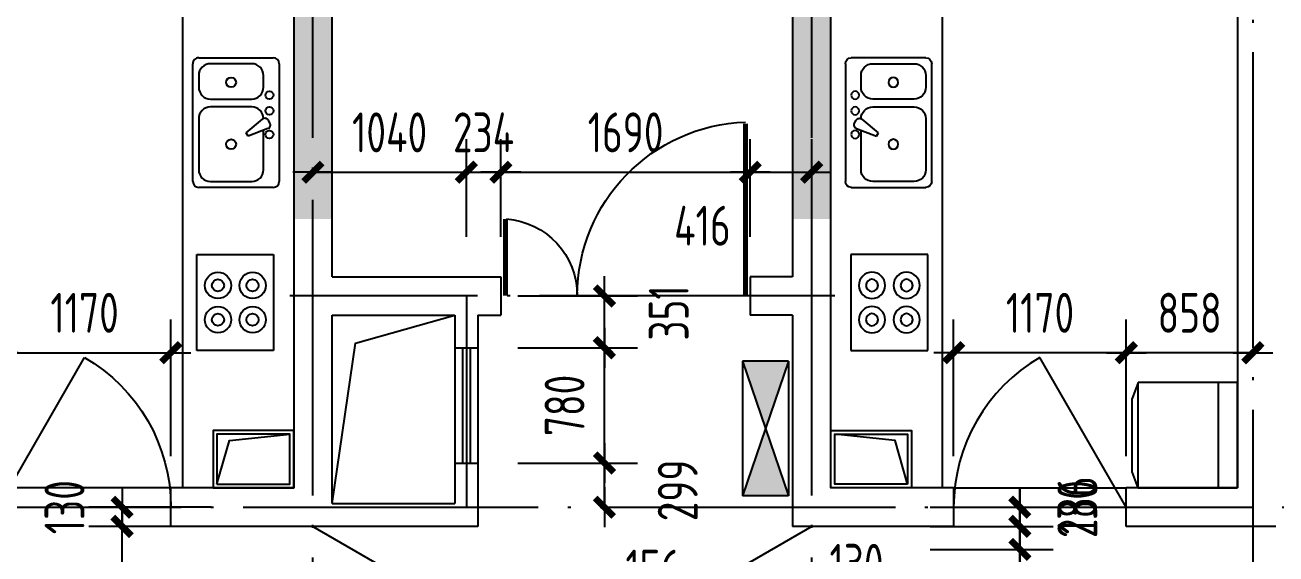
# Model space of a CAD drawing. Extents: x -726032 to 135930, y -151624 to 587044.
# Drawn here: x -658347 to -649871, y 509276 to 512856 of the extents above; entities that cross this region are included whole.
import ezdxf
from ezdxf.enums import TextEntityAlignment as Align

# ---------------------------------------------------------------- set-up
doc = ezdxf.new("R2010")
doc.units = 0
doc.header["$LTSCALE"] = 1000
doc.header["$MEASUREMENT"] = 0
doc.linetypes.add('DOTE', pattern=[2.42, 2, -0.2, 0.02, -0.2])
doc.layers.get('0').update_dxf_attribs({"linetype": 'CONTINUOUS'})
doc.layers.get('DEFPOINTS').update_dxf_attribs({"color": 1, "linetype": 'CONTINUOUS'})
for name, color, linetype in [('COLUMN', 170, 'CONTINUOUS'), ('DOTE', 8, 'DOTE'), ('GROUND', 45, 'CONTINUOUS'), ('JIAJU', 252, 'CONTINUOUS'), ('LVTRY', 6, 'CONTINUOUS'), ('PUB_DIM', 245, 'CONTINUOUS'), ('ROOF', 4, 'CONTINUOUS'), ('TOTHER', 7, 'CONTINUOUS'), ('WALL', 255, 'CONTINUOUS'), ('WINDOW', 155, 'CONTINUOUS'), ('WINDOW_TEXT', 7, 'CONTINUOUS')]:
    doc.layers.add(name, color=color, linetype=linetype)
doc.styles.add('DIM_FONT', font='isocp.shx', dxfattribs={"width": 0.8})
doc.styles.add('SIMPLEX', font='SIMPLEX.SHX')
doc.dimstyles.new('DIMA', dxfattribs={"dimtxt": 300, "dimasz": 1, "dimexe": 250, "dimexo": 300, "dimgap": 150, "dimtad": 1, "dimdec": 0, "dimzin": 0, "dimdsep": 46, "dimtxsty": 'DIM_FONT', "dimcen": 0.09, "dimse1": 1, "dimclrt": 142, "dimadec": 0, "dimazin": 0, "dimtfac": 1, "dimtdec": 0, "dimtix": 1, "dimtmove": 2, "dimatfit": 3, "dimfxl": 1, "dimtolj": 1, "dimtzin": 0, "dimarcsym": 0})
doc.dimstyles.new('DIMN', dxfattribs={"dimtxt": 300, "dimasz": 1, "dimexe": 250, "dimexo": 300, "dimgap": 150, "dimtad": 1, "dimdec": 0, "dimzin": 0, "dimdsep": 46, "dimtxsty": 'DIM_FONT', "dimcen": 0.09, "dimclrt": 142, "dimadec": 0, "dimazin": 0, "dimtfac": 1, "dimtdec": 0, "dimtix": 1, "dimtmove": 2, "dimatfit": 3, "dimfxl": 1, "dimtolj": 1, "dimtzin": 0, "dimarcsym": 0})

# ---------------------------------------------------------------- blocks, each defined once
blk = doc.blocks.new('_DIMX')
blk.add_line((-150, 0), (150, 0))
at = {"const_width": 50}
blk.add_lwpolyline([(-70, -70), (70, 70)], dxfattribs=at)
blk = doc.blocks.new('*D1720')
at = {"layer": 'DEFPOINTS', "color": 0, "transparency": 16777216}
for p in [(-652483.2, 509592.4), (-651606.5, 509592.4), (-652483.2, 509462.4)]:
    blk.add_point(p, dxfattribs=at)
at = {"layer": 'PUB_DIM', "color": 0, "lineweight": -2, "transparency": 16777216}
for p, q in [((-652213.2, 509592.4), (-651381.5, 509592.4)), ((-651606.5, 509593.3), (-651606.5, 509594.2)), ((-651606.5, 509462.4), (-651606.5, 509592.4)), ((-651606.5, 509461.5), (-651606.5, 509460.6))]:
    blk.add_line(p, q, dxfattribs=at)
at = {"layer": 'PUB_DIM', "color": 0, "lineweight": -2, "transparency": 16777216, "xscale": 0.9, "yscale": 0.9, "zscale": 0.9}
for p, rotation in [((-651606.5, 509592.4), 270), ((-651606.5, 509462.4), 90)]:
    blk.add_blockref('_DIMX', p, dxfattribs=dict(at, rotation=rotation))
at = {"layer": 'PUB_DIM', "color": 142, "transparency": 16777216, "insert": (-651216.5, 509592.4), "char_height": 270, "attachment_point": 5, "rotation": 90, "style": 'DIM_FONT'}
blk.add_mtext('\\A1;130', dxfattribs=at)
blk = doc.blocks.new('_DBLK')
blk.add_line((-0.5, 0), (0, -0.866))
blk.add_arc((-0.5, 0), 1, 300, 0)
at = {"layer": 'WINDOW_TEXT', "style": 'SIMPLEX', "flags": 9}
blk.add_attdef('A', text='', height=1, dxfattribs=at).set_placement((0, 1.5), align=Align.MIDDLE)
blk = doc.blocks.new('*D1721')
at = {"layer": 'DEFPOINTS', "color": 0, "transparency": 16777216}
for p in [(-652483.2, 509592.4), (-651606.5, 509592.4), (-652483.2, 509306.4)]:
    blk.add_point(p, dxfattribs=at)
at = {"layer": 'PUB_DIM', "color": 0, "lineweight": -2, "transparency": 16777216}
for p, q in [((-652213.2, 509592.4), (-651381.5, 509592.4)), ((-651606.5, 509307.3), (-651606.5, 509591.5))]:
    blk.add_line(p, q, dxfattribs=at)
at = {"layer": 'PUB_DIM', "color": 0, "lineweight": -2, "transparency": 16777216, "xscale": 0.9, "yscale": 0.9, "zscale": 0.9}
for p, rotation in [((-651606.5, 509592.4), 90), ((-651606.5, 509306.4), 270)]:
    blk.add_blockref('_DIMX', p, dxfattribs=dict(at, rotation=rotation))
at = {"layer": 'PUB_DIM', "color": 142, "transparency": 16777216, "insert": (-651216.5, 509592.4), "char_height": 270, "attachment_point": 5, "rotation": 90, "style": 'DIM_FONT'}
blk.add_mtext('\\A1;286', dxfattribs=at)
blk = doc.blocks.new('*D1722')
at = {"layer": 'DEFPOINTS', "color": 0, "transparency": 16777216}
for p in [(-652054.9, 510638.3), (-652054.9, 509668.9), (-650884.9, 509668.9)]:
    blk.add_point(p, dxfattribs=at)
at = {"layer": 'PUB_DIM', "color": 0, "lineweight": -2, "transparency": 16777216}
for p, q in [((-652054.9, 509938.9), (-652054.9, 510863.3)), ((-650885.8, 510638.3), (-652054, 510638.3))]:
    blk.add_line(p, q, dxfattribs=at)
at = {"layer": 'PUB_DIM', "color": 0, "lineweight": -2, "transparency": 16777216, "xscale": 0.9, "yscale": 0.9, "zscale": 0.9, "rotation": 180}
blk.add_blockref('_DIMX', (-652054.9, 510638.3), dxfattribs=at)
at = {"layer": 'PUB_DIM', "color": 0, "lineweight": -2, "transparency": 16777216, "xscale": 0.9, "yscale": 0.9, "zscale": 0.9}
blk.add_blockref('_DIMX', (-650884.9, 510638.3), dxfattribs=at)
at = {"layer": 'PUB_DIM', "color": 142, "transparency": 16777216, "insert": (-651469.9, 510908.3), "char_height": 270, "attachment_point": 5, "style": 'DIM_FONT'}
blk.add_mtext('\\A1;1170', dxfattribs=at)
blk = doc.blocks.new('M_E29JIV')
at = {"color": 0, "linetype": 'ByBlock'}
for p, q in [((30.7, 337.5), (419.3, 337.5)), ((0, -306.8), (0, 306.8)), ((358, 306.8), (143.2, 306.8)), ((450, 306.8), (450, -306.8)), ((81.8, 245.5), (81.8, 40)), ((419.3, -20.5), (419.3, 245.5)), ((58.9, 31.4), (162.5, 70.2)), ((162.5, 70.2), (172.8, 52.5)), ((48.4, 2), (56.6, -12.3)), ((172.8, 52.5), (87.3, -17.8)), ((143.2, -81.8), (358, -81.8)), ((358, -122.7), (143.2, -122.7)), ((81.8, -184.1), (81.8, -245.5)), ((419.3, -245.5), (419.3, -184.1)), ((143.2, -306.8), (358, -306.8)), ((419.3, -337.5), (30.7, -337.5))]:
    blk.add_line(p, q, dxfattribs=at)
for centre, radius in [((250.6, 112.5), 25.6), ((51.1, 61.4), 20.5), ((51.1, -61.4), 20.5), ((51.1, -143.2), 20.5), ((250.6, -209.7), 25.6)]:
    blk.add_circle(centre, radius, dxfattribs=at)
for centre, radius, start, end in [((30.7, 306.8), 30.7, 90, 180), ((419.3, 306.8), 30.7, 0, 90), ((143.2, 245.5), 61.4, 90, 180), ((358, 245.5), 61.4, 0, 90), ((66.1, 12.3), 20.5, 110.53768, 210), ((74.3, -2), 20.5, 210, 309.46232), ((143.2, -20.5), 61.4, 180, 270), ((358, -20.5), 61.4, 270, 0), ((143.2, -184.1), 61.4, 90, 180), ((358, -184.1), 61.4, 0, 90), ((143.2, -245.5), 61.4, 180, 270), ((358, -245.5), 61.4, 270, 0), ((30.7, -306.8), 30.7, 180, 270), ((419.3, -306.8), 30.7, 270, 0)]:
    blk.add_arc(centre, radius, start, end, dxfattribs=at)
at = {"style": 'DIM_FONT', "width": 0.8, "flags": 9}
for tag in ['XSIZE', 'YSIZE']:
    blk.add_attdef(tag, (0, 0), '', height=0.5, dxfattribs=at)
blk = doc.blocks.new('M_E21')
for p, q in [((-250.1, 0), (250.1, 0)), ((-250.1, -400.1), (-250.1, 0)), ((250.1, 0), (250.1, -400.1)), ((250.1, -400.1), (-250.1, -400.1))]:
    blk.add_line(p, q)
at = {"layer": 'TOTHER', "linetype": 'Continuous'}
for centre, radius in [((-89.3, -109.8), 68.5), ((89.3, -109.8), 68.5), ((-89.3, -109.8), 31.6), ((89.3, -109.8), 31.6), ((-89.3, -290.2), 68.5), ((-89.3, -290.2), 31.6), ((89.3, -290.2), 68.5), ((89.3, -290.2), 31.6)]:
    blk.add_circle(centre, radius, dxfattribs=at)
at = {"width": 0.8, "flags": 9}
for tag in ['XSIZE', 'YSIZE']:
    blk.add_attdef(tag, (0, 0), '', height=0.5, dxfattribs=at)
blk = doc.blocks.new('*D2346')
at = {"layer": 'DEFPOINTS', "color": 0, "transparency": 16777216}
for p in [(-652483.2, 509462.4), (-651606.5, 509462.4), (-652483.2, 508162.4)]:
    blk.add_point(p, dxfattribs=at)
at = {"layer": 'PUB_DIM', "color": 0, "lineweight": -2, "transparency": 16777216}
for p, q in [((-652213.2, 509462.4), (-651381.5, 509462.4)), ((-651606.5, 508163.3), (-651606.5, 509461.5))]:
    blk.add_line(p, q, dxfattribs=at)
at = {"layer": 'PUB_DIM', "color": 0, "lineweight": -2, "transparency": 16777216, "xscale": 0.9, "yscale": 0.9, "zscale": 0.9}
for p, rotation in [((-651606.5, 509462.4), 90), ((-651606.5, 508162.4), 270)]:
    blk.add_blockref('_DIMX', p, dxfattribs=dict(at, rotation=rotation))
at = {"layer": 'PUB_DIM', "color": 142, "transparency": 16777216, "insert": (-651876.5, 508812.4), "char_height": 270, "attachment_point": 5, "rotation": 90, "style": 'DIM_FONT'}
blk.add_mtext('\\A1;1300', dxfattribs=at)
blk = doc.blocks.new('*D2347')
at = {"layer": 'DEFPOINTS', "color": 0, "transparency": 16777216}
for p in [(-652483.2, 509306.4), (-651606.5, 509306.4), (-652483.2, 508006.4)]:
    blk.add_point(p, dxfattribs=at)
at = {"layer": 'PUB_DIM', "color": 0, "lineweight": -2, "transparency": 16777216}
for p, q in [((-652213.2, 509306.4), (-651381.5, 509306.4)), ((-651606.5, 508007.3), (-651606.5, 509305.5))]:
    blk.add_line(p, q, dxfattribs=at)
at = {"layer": 'PUB_DIM', "color": 0, "lineweight": -2, "transparency": 16777216, "xscale": 0.9, "yscale": 0.9, "zscale": 0.9}
for p, rotation in [((-651606.5, 509306.4), 90), ((-651606.5, 508006.4), 270)]:
    blk.add_blockref('_DIMX', p, dxfattribs=dict(at, rotation=rotation))
at = {"layer": 'PUB_DIM', "color": 142, "transparency": 16777216, "insert": (-651876.5, 508656.4), "char_height": 270, "attachment_point": 5, "rotation": 90, "style": 'DIM_FONT'}
blk.add_mtext('\\A1;1300', dxfattribs=at)
blk = doc.blocks.new('*D1100')
at = {"layer": 'DEFPOINTS', "color": 0, "transparency": 16777216}
for p in [(-653835.9, 508818.8), (-653991.9, 508182.3), (-653835.9, 508182.3)]:
    blk.add_point(p, dxfattribs=at)
at = {"layer": 'PUB_DIM', "color": 0, "lineweight": -2, "transparency": 16777216}
for p, q in [((-653991.9, 508452.3), (-653991.9, 509043.8)), ((-653835.9, 508452.3), (-653835.9, 509043.8)), ((-653992.8, 508818.8), (-653993.7, 508818.8)), ((-653991.9, 508818.8), (-653835.9, 508818.8)), ((-653835, 508818.8), (-653834.1, 508818.8))]:
    blk.add_line(p, q, dxfattribs=at)
at = {"layer": 'PUB_DIM', "color": 0, "lineweight": -2, "transparency": 16777216, "xscale": 0.9, "yscale": 0.9, "zscale": 0.9}
blk.add_blockref('_DIMX', (-653991.9, 508818.8), dxfattribs=at)
at = {"layer": 'PUB_DIM', "color": 0, "lineweight": -2, "transparency": 16777216, "xscale": 0.9, "yscale": 0.9, "zscale": 0.9, "rotation": 180}
blk.add_blockref('_DIMX', (-653835.9, 508818.8), dxfattribs=at)
at = {"layer": 'PUB_DIM', "color": 142, "transparency": 16777216, "insert": (-654089.6, 509169.8), "char_height": 270, "attachment_point": 5, "style": 'DIM_FONT'}
blk.add_mtext('\\A1;156', dxfattribs=at)
blk = doc.blocks.new('M_A17ORW')
at = {"const_width": 0.02}
for points in [[(-0.481, -0.0014), (-0.481, -0.3084)], [(0.481, 0.0014), (0.481, -0.6906)]]:
    blk.add_lwpolyline(points, dxfattribs=at)
for centre, radius, start, end in [((-0.5008, -0.0026), 0.3067, 274.2492, 0.2101), ((0.5046, 0.0019), 0.6987, 180.2762, 268.0603)]:
    blk.add_arc(centre, radius, start, end)
blk = doc.blocks.new('*D2348')
at = {"layer": 'DEFPOINTS', "color": 0, "transparency": 16777216}
for p in [(-655278.9, 509891.3), (-654421.1, 509891.3), (-655278.9, 509592.3)]:
    blk.add_point(p, dxfattribs=at)
at = {"layer": 'PUB_DIM', "color": 0, "lineweight": -2, "transparency": 16777216}
for p, q in [((-655008.9, 509891.3), (-654196.1, 509891.3)), ((-654421.1, 509593.2), (-654421.1, 509890.4))]:
    blk.add_line(p, q, dxfattribs=at)
at = {"layer": 'PUB_DIM', "color": 0, "lineweight": -2, "transparency": 16777216, "xscale": 0.9, "yscale": 0.9, "zscale": 0.9}
for p, rotation in [((-654421.1, 509891.3), 90), ((-654421.1, 509592.3), 270)]:
    blk.add_blockref('_DIMX', p, dxfattribs=dict(at, rotation=rotation))
at = {"layer": 'PUB_DIM', "color": 142, "transparency": 16777216, "insert": (-653924.7, 509706.3), "char_height": 270, "attachment_point": 5, "rotation": 90, "style": 'DIM_FONT'}
blk.add_mtext('\\A1;299', dxfattribs=at)
blk = doc.blocks.new('*D2349')
at = {"layer": 'DEFPOINTS', "color": 0, "transparency": 16777216}
for p in [(-655278.9, 511022.3), (-654421.1, 511022.3), (-655278.9, 510671.3)]:
    blk.add_point(p, dxfattribs=at)
at = {"layer": 'PUB_DIM', "color": 0, "lineweight": -2, "transparency": 16777216}
for p, q in [((-655008.9, 511022.3), (-654196.1, 511022.3)), ((-654421.1, 510672.2), (-654421.1, 511021.4))]:
    blk.add_line(p, q, dxfattribs=at)
at = {"layer": 'PUB_DIM', "color": 0, "lineweight": -2, "transparency": 16777216, "xscale": 0.9, "yscale": 0.9, "zscale": 0.9}
for p, rotation in [((-654421.1, 511022.3), 90), ((-654421.1, 510671.3), 270)]:
    blk.add_blockref('_DIMX', p, dxfattribs=dict(at, rotation=rotation))
at = {"layer": 'PUB_DIM', "color": 142, "transparency": 16777216, "insert": (-653985.6, 510907.4), "char_height": 270, "attachment_point": 5, "rotation": 90, "style": 'DIM_FONT'}
blk.add_mtext('\\A1;351', dxfattribs=at)
blk = doc.blocks.new('*D2350')
at = {"layer": 'DEFPOINTS', "color": 0, "transparency": 16777216}
for p in [(-653432.9, 511859.7), (-655122.9, 511152.4), (-653432.9, 511152.4)]:
    blk.add_point(p, dxfattribs=at)
at = {"layer": 'PUB_DIM', "color": 0, "lineweight": -2, "transparency": 16777216}
for p, q in [((-653432.9, 511422.4), (-653432.9, 512084.7)), ((-655122, 511859.7), (-653433.8, 511859.7))]:
    blk.add_line(p, q, dxfattribs=at)
at = {"layer": 'PUB_DIM', "color": 0, "lineweight": -2, "transparency": 16777216, "xscale": 0.9, "yscale": 0.9, "zscale": 0.9, "rotation": 180}
blk.add_blockref('_DIMX', (-655122.9, 511859.7), dxfattribs=at)
at = {"layer": 'PUB_DIM', "color": 0, "lineweight": -2, "transparency": 16777216, "xscale": 0.9, "yscale": 0.9, "zscale": 0.9}
blk.add_blockref('_DIMX', (-653432.9, 511859.7), dxfattribs=at)
at = {"layer": 'PUB_DIM', "color": 142, "transparency": 16777216, "insert": (-654277.9, 512129.7), "char_height": 270, "attachment_point": 5, "style": 'DIM_FONT'}
blk.add_mtext('\\A1;1690', dxfattribs=at)
blk = doc.blocks.new('51103111123616')
for p, q in [((-300, 60), (300, 60)), ((-300, 19.8), (300, 19.8)), ((-300, -19.8), (300, -19.8)), ((-300, -60), (300, -60))]:
    blk.add_line(p, q)
at = {"style": 'SIMPLEX', "flags": 9}
blk.add_attdef('A', text='', height=1, dxfattribs=at).set_placement((0, 0), align=Align.MIDDLE)
blk = doc.blocks.new('*D2351')
at = {"layer": 'DEFPOINTS', "color": 0, "transparency": 16777216}
for p in [(-655278.9, 510671.3), (-654421.1, 510671.3), (-655278.9, 509891.3)]:
    blk.add_point(p, dxfattribs=at)
at = {"layer": 'PUB_DIM', "color": 0, "lineweight": -2, "transparency": 16777216}
for p, q in [((-655008.9, 510671.3), (-654196.1, 510671.3)), ((-654421.1, 509892.2), (-654421.1, 510670.4))]:
    blk.add_line(p, q, dxfattribs=at)
at = {"layer": 'PUB_DIM', "color": 0, "lineweight": -2, "transparency": 16777216, "xscale": 0.9, "yscale": 0.9, "zscale": 0.9}
for p, rotation in [((-654421.1, 510671.3), 90), ((-654421.1, 509891.3), 270)]:
    blk.add_blockref('_DIMX', p, dxfattribs=dict(at, rotation=rotation))
at = {"layer": 'PUB_DIM', "color": 142, "transparency": 16777216, "insert": (-654691.1, 510281.3), "char_height": 270, "attachment_point": 5, "rotation": 90, "style": 'DIM_FONT'}
blk.add_mtext('\\A1;780', dxfattribs=at)
blk = doc.blocks.new('*D2352')
at = {"layer": 'DEFPOINTS', "color": 0, "transparency": 16777216}
for p in [(-655356.9, 511859.7), (-656396.9, 511152.4), (-655356.9, 511152.4)]:
    blk.add_point(p, dxfattribs=at)
at = {"layer": 'PUB_DIM', "color": 0, "lineweight": -2, "transparency": 16777216}
for p, q in [((-655356.9, 511422.4), (-655356.9, 512084.7)), ((-656396, 511859.7), (-655357.8, 511859.7))]:
    blk.add_line(p, q, dxfattribs=at)
at = {"layer": 'PUB_DIM', "color": 0, "lineweight": -2, "transparency": 16777216, "xscale": 0.9, "yscale": 0.9, "zscale": 0.9, "rotation": 180}
blk.add_blockref('_DIMX', (-656396.9, 511859.7), dxfattribs=at)
at = {"layer": 'PUB_DIM', "color": 0, "lineweight": -2, "transparency": 16777216, "xscale": 0.9, "yscale": 0.9, "zscale": 0.9}
blk.add_blockref('_DIMX', (-655356.9, 511859.7), dxfattribs=at)
at = {"layer": 'PUB_DIM', "color": 142, "transparency": 16777216, "insert": (-655876.9, 512129.7), "char_height": 270, "attachment_point": 5, "style": 'DIM_FONT'}
blk.add_mtext('\\A1;1040', dxfattribs=at)
blk = doc.blocks.new('*D1103')
at = {"layer": 'DEFPOINTS', "color": 0, "transparency": 16777216}
for p in [(-655122.9, 511859.7), (-655356.9, 511152.4), (-655122.9, 511152.4)]:
    blk.add_point(p, dxfattribs=at)
at = {"layer": 'PUB_DIM', "color": 0, "lineweight": -2, "transparency": 16777216}
for p, q in [((-655356.9, 511422.4), (-655356.9, 512084.7)), ((-655122.9, 511422.4), (-655122.9, 512084.7)), ((-655357.8, 511859.7), (-655358.7, 511859.7)), ((-655356.9, 511859.7), (-655122.9, 511859.7)), ((-655122, 511859.7), (-655121.1, 511859.7))]:
    blk.add_line(p, q, dxfattribs=at)
at = {"layer": 'PUB_DIM', "color": 0, "lineweight": -2, "transparency": 16777216, "xscale": 0.9, "yscale": 0.9, "zscale": 0.9}
blk.add_blockref('_DIMX', (-655356.9, 511859.7), dxfattribs=at)
at = {"layer": 'PUB_DIM', "color": 0, "lineweight": -2, "transparency": 16777216, "xscale": 0.9, "yscale": 0.9, "zscale": 0.9, "rotation": 180}
blk.add_blockref('_DIMX', (-655122.9, 511859.7), dxfattribs=at)
at = {"layer": 'PUB_DIM', "color": 142, "transparency": 16777216, "insert": (-655239.9, 512129.8), "char_height": 270, "attachment_point": 5, "style": 'DIM_FONT'}
blk.add_mtext('\\A1;234', dxfattribs=at)
blk = doc.blocks.new('A$C5371541F')
at = {"layer": 'JIAJU'}
h = blk.add_hatch(color=256, dxfattribs=at)
h.paths.add_polyline_path([(0, 700), (120, 350), (240, 700)])
h.paths.add_polyline_path([(0, 0), (240, 0), (120, 350)])
for p, q in [((0, 700), (0, 0)), ((240, 700), (0, 0)), ((240, 700), (0, 700)), ((0, 700), (240, 0)), ((240, 700), (240, 0)), ((240, 0), (0, 0))]:
    blk.add_line(p, q, dxfattribs=at)
blk = doc.blocks.new('*D2358')
at = {"layer": 'DEFPOINTS', "color": 0, "transparency": 16777216}
for p in [(-657689.6, 509592.4), (-656813, 509592.4), (-656813, 509462.4)]:
    blk.add_point(p, dxfattribs=at)
at = {"layer": 'PUB_DIM', "color": 0, "lineweight": -2, "transparency": 16777216}
for p, q in [((-657083, 509592.4), (-657914.6, 509592.4)), ((-657689.6, 509593.3), (-657689.6, 509594.2)), ((-657689.6, 509462.4), (-657689.6, 509592.4)), ((-657689.6, 509461.5), (-657689.6, 509460.6))]:
    blk.add_line(p, q, dxfattribs=at)
at = {"layer": 'PUB_DIM', "color": 0, "lineweight": -2, "transparency": 16777216, "xscale": 0.9, "yscale": 0.9, "zscale": 0.9}
for p, rotation in [((-657689.6, 509592.4), 270), ((-657689.6, 509462.4), 90)]:
    blk.add_blockref('_DIMX', p, dxfattribs=dict(at, rotation=rotation))
at = {"layer": 'PUB_DIM', "color": 142, "transparency": 16777216, "insert": (-658079.7, 509592.4), "char_height": 270, "attachment_point": 5, "rotation": 90, "style": 'DIM_FONT'}
blk.add_mtext('\\A1;130', dxfattribs=at)
blk = doc.blocks.new('*D2359')
at = {"layer": 'DEFPOINTS', "color": 0, "transparency": 16777216}
for p in [(-657689.6, 509462.4), (-656813, 509462.4), (-656813, 508162.4)]:
    blk.add_point(p, dxfattribs=at)
at = {"layer": 'PUB_DIM', "color": 0, "lineweight": -2, "transparency": 16777216}
for p, q in [((-657083, 509462.4), (-657914.6, 509462.4)), ((-657689.6, 508163.3), (-657689.6, 509461.5))]:
    blk.add_line(p, q, dxfattribs=at)
at = {"layer": 'PUB_DIM', "color": 0, "lineweight": -2, "transparency": 16777216, "xscale": 0.9, "yscale": 0.9, "zscale": 0.9}
for p, rotation in [((-657689.6, 509462.4), 90), ((-657689.6, 508162.4), 270)]:
    blk.add_blockref('_DIMX', p, dxfattribs=dict(at, rotation=rotation))
at = {"layer": 'PUB_DIM', "color": 142, "transparency": 16777216, "insert": (-657959.6, 508812.4), "char_height": 270, "attachment_point": 5, "rotation": 90, "style": 'DIM_FONT'}
blk.add_mtext('\\A1;1300', dxfattribs=at)
blk = doc.blocks.new('*D2360')
at = {"layer": 'DEFPOINTS', "color": 0, "transparency": 16777216}
for p in [(-657358.8, 510638.3), (-658528.8, 509668.9), (-657358.8, 509668.9)]:
    blk.add_point(p, dxfattribs=at)
at = {"layer": 'PUB_DIM', "color": 0, "lineweight": -2, "transparency": 16777216}
for p, q in [((-657358.8, 509938.9), (-657358.8, 510863.3)), ((-658527.9, 510638.3), (-657359.7, 510638.3))]:
    blk.add_line(p, q, dxfattribs=at)
at = {"layer": 'PUB_DIM', "color": 0, "lineweight": -2, "transparency": 16777216, "xscale": 0.9, "yscale": 0.9, "zscale": 0.9, "rotation": 180}
blk.add_blockref('_DIMX', (-658528.8, 510638.3), dxfattribs=at)
at = {"layer": 'PUB_DIM', "color": 0, "lineweight": -2, "transparency": 16777216, "xscale": 0.9, "yscale": 0.9, "zscale": 0.9}
blk.add_blockref('_DIMX', (-657358.8, 510638.3), dxfattribs=at)
at = {"layer": 'PUB_DIM', "color": 142, "transparency": 16777216, "insert": (-657943.8, 510908.3), "char_height": 270, "attachment_point": 5, "style": 'DIM_FONT'}
blk.add_mtext('\\A1;1170', dxfattribs=at)
blk = doc.blocks.new('*D2370')
at = {"layer": 'DEFPOINTS', "color": 0, "transparency": 16777216}
for p in [(-653016.9, 508818.8), (-653146.9, 508182.3), (-653016.9, 508182.3)]:
    blk.add_point(p, dxfattribs=at)
at = {"layer": 'PUB_DIM', "color": 0, "lineweight": -2, "transparency": 16777216}
for p, q in [((-653016.9, 508452.3), (-653016.9, 509043.8)), ((-653147.8, 508818.8), (-653148.7, 508818.8)), ((-653146.9, 508818.8), (-653016.9, 508818.8)), ((-653016, 508818.8), (-653015.1, 508818.8))]:
    blk.add_line(p, q, dxfattribs=at)
at = {"layer": 'PUB_DIM', "color": 0, "lineweight": -2, "transparency": 16777216, "xscale": 0.9, "yscale": 0.9, "zscale": 0.9}
blk.add_blockref('_DIMX', (-653146.9, 508818.8), dxfattribs=at)
at = {"layer": 'PUB_DIM', "color": 0, "lineweight": -2, "transparency": 16777216, "xscale": 0.9, "yscale": 0.9, "zscale": 0.9, "rotation": 180}
blk.add_blockref('_DIMX', (-653016.9, 508818.8), dxfattribs=at)
at = {"layer": 'PUB_DIM', "color": 142, "transparency": 16777216, "insert": (-652713.1, 509208.8), "char_height": 270, "attachment_point": 5, "style": 'DIM_FONT'}
blk.add_mtext('\\A1;130', dxfattribs=at)
blk = doc.blocks.new('*D2371')
at = {"layer": 'DEFPOINTS', "color": 0, "transparency": 16777216}
for p in [(-653016.9, 511859.7), (-653432.9, 511152.4), (-653016.9, 511152.4)]:
    blk.add_point(p, dxfattribs=at)
at = {"layer": 'PUB_DIM', "color": 0, "lineweight": -2, "transparency": 16777216}
for p, q in [((-653016.9, 511422.4), (-653016.9, 512084.7)), ((-653432, 511859.7), (-653017.8, 511859.7))]:
    blk.add_line(p, q, dxfattribs=at)
at = {"layer": 'PUB_DIM', "color": 0, "lineweight": -2, "transparency": 16777216, "xscale": 0.9, "yscale": 0.9, "zscale": 0.9, "rotation": 180}
blk.add_blockref('_DIMX', (-653432.9, 511859.7), dxfattribs=at)
at = {"layer": 'PUB_DIM', "color": 0, "lineweight": -2, "transparency": 16777216, "xscale": 0.9, "yscale": 0.9, "zscale": 0.9}
blk.add_blockref('_DIMX', (-653016.9, 511859.7), dxfattribs=at)
at = {"layer": 'PUB_DIM', "color": 142, "transparency": 16777216, "insert": (-653757.4, 511497.7), "char_height": 270, "attachment_point": 5, "style": 'DIM_FONT'}
blk.add_mtext('\\A1;416', dxfattribs=at)
blk = doc.blocks.new('A$C593B1C2D')
at = {"layer": 'JIAJU'}
for p, q in [((0, 550), (0, 32.5)), ((550, 550), (0, 550)), ((550, 32.5), (550, 550)), ((550, 450), (0, 450)), ((0, 32.5), (84.2, 0)), ((550, 32.5), (0, 32.5)), ((465.8, 0), (84.2, 0)), ((550, 32.5), (465.8, 0))]:
    blk.add_line(p, q, dxfattribs=at)
blk = doc.blocks.new('A$C52343C9C')
at = {"layer": 'JIAJU', "rotation": 2.050917305024764e-05}
blk.add_blockref('A$C593B1C2D', (0, 0), dxfattribs=at)
blk = doc.blocks.new('A$C47CE1419')
at = {"layer": 'JIAJU', "xscale": -1, "rotation": 90}
blk.add_blockref('A$C52343C9C', (550, 550), dxfattribs=at)
blk = doc.blocks.new('*D2662')
at = {"layer": 'DEFPOINTS', "color": 0, "transparency": 16777216}
for p in [(-650884.9, 510638.3), (-650884.9, 509668.9), (-650026.9, 509668.9)]:
    blk.add_point(p, dxfattribs=at)
at = {"layer": 'PUB_DIM', "color": 0, "lineweight": -2, "transparency": 16777216}
for p, q in [((-650884.9, 509938.9), (-650884.9, 510863.3)), ((-650027.8, 510638.3), (-650884, 510638.3))]:
    blk.add_line(p, q, dxfattribs=at)
at = {"layer": 'PUB_DIM', "color": 0, "lineweight": -2, "transparency": 16777216, "xscale": 0.9, "yscale": 0.9, "zscale": 0.9, "rotation": 180}
blk.add_blockref('_DIMX', (-650884.9, 510638.3), dxfattribs=at)
at = {"layer": 'PUB_DIM', "color": 0, "lineweight": -2, "transparency": 16777216, "xscale": 0.9, "yscale": 0.9, "zscale": 0.9}
blk.add_blockref('_DIMX', (-650026.9, 510638.3), dxfattribs=at)
at = {"layer": 'PUB_DIM', "color": 142, "transparency": 16777216, "insert": (-650455.9, 510908.3), "char_height": 270, "attachment_point": 5, "style": 'DIM_FONT'}
blk.add_mtext('\\A1;858', dxfattribs=at)

msp = doc.modelspace()

# ---------------------------------------------------------------- linework, layer by layer
at = {"layer": 'COLUMN'}
for points in [[(-656526.9, 512946.4), (-656526.9, 511542.4), (-656266.9, 513258.4), (-656266.9, 511542.4)], [(-653146.9, 513258.4), (-653146.9, 511542.4), (-652886.9, 512946.4), (-652886.9, 511542.4)]]:
    msp.add_solid(points, dxfattribs=at)
at = {"layer": 'DOTE'}
for p, q in [((-656396.9, 507252.4), (-656396.9, 522352)), ((-653016.9, 507252.4), (-653016.9, 522352)), ((-650026.9, 522352), (-650026.9, 491880.4)), ((-652860.9, 511022.4), (-656552.9, 511022.4)), ((-655356.9, 511022.4), (-655356.9, 509592.4)), ((-712529.2, 509592.4), (-642897.4, 509592.4))]:
    msp.add_line(p, q, dxfattribs=at)
at = {"layer": 'GROUND'}
for p, q in [((-657358.9, 509722.4), (-658528.9, 509722.4)), ((-652054.9, 509722.4), (-650884.9, 509722.4))]:
    msp.add_line(p, q, dxfattribs=at)
at = {"layer": 'LVTRY'}
for p, q in [((-657280.9, 512946.4), (-657280.9, 509722.4)), ((-652132.9, 512946.4), (-652132.9, 509722.4))]:
    msp.add_line(p, q, dxfattribs=at)
for points in [[(-657072.9, 509722.4), (-656526.9, 509722.4), (-656526.9, 510112.4), (-657072.9, 510112.4)], [(-657046.9, 509748.4), (-656552.9, 509748.4), (-656552.9, 510086.4), (-657046.9, 510086.4)], [(-652340.9, 509722.4), (-652886.9, 509722.4), (-652886.9, 510112.4), (-652340.9, 510112.4)], [(-652366.9, 509748.4), (-652860.9, 509748.4), (-652860.9, 510086.4), (-652366.9, 510086.4)]]:
    msp.add_lwpolyline(points, close=True, dxfattribs=at)
for points in [[(-657046.9, 509748.4), (-656962.3, 510042.9), (-656552.9, 510086.4)], [(-652366.9, 509748.4), (-652451.5, 510042.9), (-652860.9, 510086.4)]]:
    msp.add_lwpolyline(points, dxfattribs=at)
at = {"layer": 'ROOF'}
msp.add_lwpolyline([(-656266.9, 509618.4), (-656107.4, 510703.8), (-655434.9, 510892.4)], dxfattribs=at)
at = {"layer": 'WALL'}
for p, q in [((-656266.9, 511152.4), (-656266.9, 517808.4)), ((-653146.9, 517808.4), (-653146.9, 511152.4)), ((-656526.9, 512946.4), (-656526.9, 509722.4)), ((-652886.9, 509722.4), (-652886.9, 512946.4)), ((-650130.9, 512946.4), (-650130.9, 509722.4)), ((-656266.9, 511152.4), (-655122.9, 511152.4)), ((-655122.9, 511152.4), (-655122.9, 510892.4)), ((-653146.9, 511152.4), (-653432.9, 511152.4)), ((-653432.9, 511152.4), (-653432.9, 510892.4)), ((-656266.9, 509618.4), (-656266.9, 510892.4)), ((-656266.9, 510892.4), (-655434.9, 510892.4)), ((-655434.9, 510892.4), (-655434.9, 510671.4)), ((-655278.9, 510892.4), (-655122.9, 510892.4)), ((-655278.9, 510892.4), (-655278.9, 510671.4)), ((-653146.9, 510892.4), (-653432.9, 510892.4)), ((-653146.9, 510892.4), (-653146.9, 509462.4)), ((-655434.9, 510671.4), (-655278.9, 510671.4)), ((-655434.9, 509891.4), (-655434.9, 509618.4)), ((-655434.9, 509891.4), (-655278.9, 509891.4)), ((-655278.9, 509891.4), (-655278.9, 509462.4)), ((-657358.9, 509462.4), (-657358.9, 509722.4)), ((-656526.9, 509722.4), (-657358.9, 509722.4)), ((-652054.9, 509722.4), (-652886.9, 509722.4)), ((-652054.9, 509722.4), (-652054.9, 509462.4)), ((-650130.9, 509722.4), (-650884.9, 509722.4)), ((-650884.9, 509462.4), (-650884.9, 509722.4)), ((-656266.9, 509618.4), (-655434.9, 509618.4)), ((-655278.9, 509462.4), (-657358.9, 509462.4)), ((-652054.9, 509462.4), (-653146.9, 509462.4)), ((-649870.9, 509462.4), (-650884.9, 509462.4))]:
    msp.add_line(p, q, dxfattribs=at)

# ---------------------------------------------------------------- block references
at = {"layer": 'JIAJU', "xscale": 1.299999999999272, "yscale": 1.299999999999272, "zscale": 1.299999999999272}
msp.add_blockref('A$C5371541F', (-653484.9, 509670.4), dxfattribs=at)
at = {"layer": 'LVTRY'}
for name, p, xscale, yscale, zscale, rotation in [('M_E29JIV', (-656624.9, 512195.6), 1.299999999999272, 1.299999999999272, 1.299999999999272, 180), ('M_E29JIV', (-652788.9, 512195.6), -1.299999999999272, 1.30000000000291, 1.3, 180), ('M_E21', (-656662.7, 510977.9), 1.30000000000291, 1.30000000000291, 1.30000000000291, 270), ('M_E21', (-652751, 510977.9), -1.30000000000291, 1.30000000000291, 1.3, 90)]:
    msp.add_blockref(name, p, dxfattribs=dict(at, xscale=xscale, yscale=yscale, zscale=zscale, rotation=rotation))
at = {"layer": 'LVTRY', "xscale": -1.299999999999272, "yscale": 1.30000000000291, "zscale": 1.3}
msp.add_blockref('A$C47CE1419', (-650130.9, 509722.4), dxfattribs=at)
at = {"layer": 'WINDOW', "xscale": 1690, "yscale": -1690, "zscale": 1690}
msp.add_blockref('M_A17ORW', (-654277.9, 511022.4), dxfattribs=at)
at = {"layer": 'WINDOW'}
for name, p, xscale, yscale, zscale, rotation in [('51103111123616', (-655356.9, 510281.4), 1.30000000000291, 1.30000000000291, 1.30000000000291, 270), ('_DBLK', (-657943.9, 509592.4), -1170, 1170, 1170, 180), ('_DBLK', (-651469.9, 509592.4), 1170, 1170, 1170, 180), ('_DBLK', (-656396.9, 508812.4), 1300, -1300, 1300, 270), ('_DBLK', (-653016.9, 508812.4), -1300, -1300, 1300, 90)]:
    msp.add_blockref(name, p, dxfattribs=dict(at, xscale=xscale, yscale=yscale, zscale=zscale, rotation=rotation))

# ---------------------------------------------------------------- dimensions: what is measured, and where the dimension line sits
at = {"layer": 'PUB_DIM'}
for p1, p2, distance, dimstyle, picture, middle in [((-656396.9, 511152.4), (-655356.9, 511152.4), 707.3, 'DIMA', '*D2352', (-655876.9, 512129.7)), ((-655356.9, 511152.4), (-655122.9, 511152.4), 707.3, 'DIMN', '*D1103', (-655239.9, 512129.8)), ((-655122.9, 511152.4), (-653432.9, 511152.4), 707.3, 'DIMA', '*D2350', (-654277.9, 512129.7)), ((-658528.8, 509668.9), (-657358.8, 509668.9), 969.4, 'DIMA', '*D2360', (-657943.8, 510908.3)), ((-650884.9, 509668.9), (-652054.9, 509668.9), -969.4, 'DIMA', '*D1722', (-651469.9, 510908.3)), ((-650026.9, 509668.9), (-650884.9, 509668.9), -969.4, 'DIMA', '*D2662', (-650455.9, 510908.3)), ((-655278.9, 509891.3), (-655278.9, 510671.3), -857.8, 'DIMA', '*D2351', (-654691.1, 510281.3)), ((-656813, 508162.4), (-656813, 509462.4), 876.7, 'DIMA', '*D2359', (-657959.6, 508812.4)), ((-652483.2, 508162.4), (-652483.2, 509462.4), -876.7, 'DIMA', '*D2346', (-651876.5, 508812.4)), ((-652483.2, 508006.4), (-652483.2, 509306.4), -876.7, 'DIMA', '*D2347', (-651876.5, 508656.4))]:
    dim = msp.add_aligned_dim(p1=p1, p2=p2, distance=distance, dimstyle=dimstyle, override={"dimscale": 0.9, "dimblk1": '_DIMX', "dimblk2": '_DIMX', "dimsah": 1}, dxfattribs=at)
    dim.commit()
    dim.dimension.update_dxf_attribs({"geometry": picture, "text_midpoint": middle})
for base, p1, p2, angle, dimstyle, picture, middle in [((-653016.9, 511859.7), (-653432.9, 511152.4), (-653016.9, 511152.4), 0, 'DIMA', '*D2371', (-653757.4, 511497.7)), ((-654421.1, 511022.3), (-655278.9, 510671.3), (-655278.9, 511022.3), 90, 'DIMA', '*D2349', (-653985.6, 510907.4)), ((-654421.1, 509891.3), (-655278.9, 509592.3), (-655278.9, 509891.3), 90, 'DIMA', '*D2348', (-653924.7, 509706.3)), ((-657689.6, 509592.4), (-656813, 509462.4), (-656813, 509592.4), 90, 'DIMA', '*D2358', (-658079.7, 509592.4)), ((-651606.5, 509592.4), (-652483.2, 509462.4), (-652483.2, 509592.4), 90, 'DIMA', '*D1720', (-651216.5, 509592.4)), ((-651606.5, 509592.4), (-652483.2, 509306.4), (-652483.2, 509592.4), 90, 'DIMA', '*D1721', (-651216.5, 509592.4)), ((-653016.9, 508818.8), (-653146.9, 508182.3), (-653016.9, 508182.3), 0, 'DIMA', '*D2370', (-652713.1, 509208.8)), ((-653835.9, 508818.8), (-653991.9, 508182.3), (-653835.9, 508182.3), 0, 'DIMN', '*D1100', (-654089.6, 509169.8))]:
    dim = msp.add_linear_dim(base=base, p1=p1, p2=p2, angle=angle, dimstyle=dimstyle, override={"dimscale": 0.9, "dimblk1": '_DIMX', "dimblk2": '_DIMX', "dimsah": 1}, dxfattribs=at)
    dim.commit()
    dim.dimension.update_dxf_attribs({"geometry": picture, "text_midpoint": middle, "dimtype": 161})

doc.saveas('drawing.dxf')
